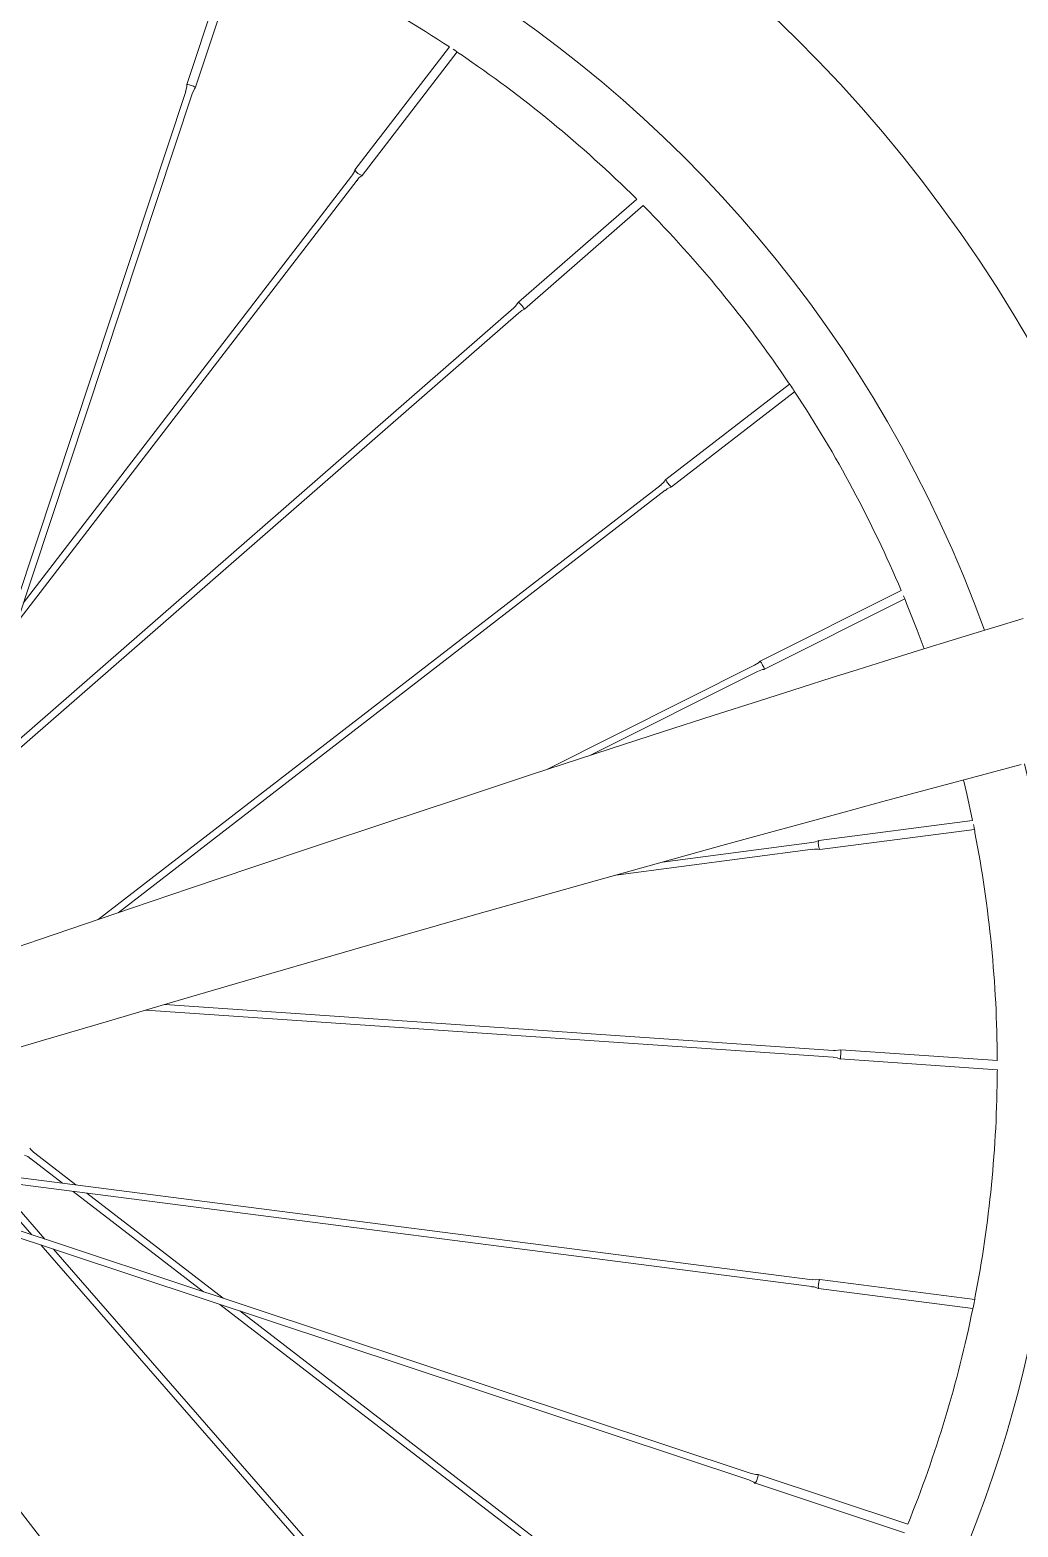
# Model space of a CAD drawing. Header units: millimetres. Extents: x -752 to 12520, y -224 to 3430.
# Drawn here: x 8276.5 to 8496.7, y 2648.2 to 2981.6 of the extents above; entities that cross this region are included whole.
import ezdxf

# ---------------------------------------------------------------- set-up
doc = ezdxf.new("R2010")
doc.units = ezdxf.units.MM
doc.layers.add('ZANO_R', color=7, linetype='Continuous', lineweight=0)

msp = doc.modelspace()

# ---------------------------------------------------------------- linework, layer by layer
at = {"layer": 'ZANO_R'}
for p, q in [((8322.55, 3002.8), (8311.5, 2969.48)), ((8313.43, 2968.84), (8324.45, 3002.06)), ((8370.01, 2977.83), (8348.95, 2950.46)), ((8350.57, 2949.22), (8371.72, 2976.73)), ((8311.24, 2967.9), (8255.51, 2799.89)), ((8256.95, 2799.41), (8312.69, 2967.42)), ((8273.59, 2849.56), (8349.41, 2948.13)), ((8348.2, 2949.06), (8275.05, 2853.96)), ((8411.74, 2943.93), (8385.39, 2920.97)), ((8386.73, 2919.43), (8413.19, 2942.49)), ((8260.35, 2809.64), (8385.37, 2918.58)), ((8384.37, 2919.73), (8261.29, 2812.48)), ((8445.79, 2902.74), (8418.25, 2881.49)), ((8419.49, 2879.88), (8446.92, 2901.05)), ((8417.16, 2880.32), (8291.72, 2783.5)), ((8296.17, 2785.02), (8418.09, 2879.12)), ((8470.64, 2856.81), (8439.26, 2841.07)), ((8440.17, 2839.25), (8471.46, 2854.95)), ((8437.96, 2840.13), (8391.69, 2816.91)), ((8401.42, 2820.09), (8438.64, 2838.77)), ((8486.54, 2805.6), (8452.3, 2801.13)), ((8452.56, 2799.12), (8486.97, 2803.61)), ((8450.78, 2800.68), (8417.47, 2796.33)), ((8407.08, 2793.44), (8450.97, 2799.17)), ((8455.61, 2754.37), (8306.58, 2764.61)), ((8302.35, 2763.37), (8455.51, 2752.85)), ((8492.08, 2752.12), (8457.21, 2754.51)), ((8457.07, 2752.48), (8492.08, 2750.08)), ((8276.68, 2730.29), (8283.78, 2724.84)), ((8286.78, 2724.45), (8277.61, 2731.5)), ((8274.34, 2724.51), (8450.74, 2701.8)), ((8450.93, 2703.31), (8274.53, 2726.03)), ((8279.84, 2712.39), (8272.69, 2720.59)), ((8286.18, 2722.99), (8315.21, 2700.66)), ((8319.61, 2699.2), (8289.18, 2722.6)), ((8271.54, 2719.59), (8276.99, 2713.33)), ((8268.73, 2714.47), (8436.74, 2658.74)), ((8437.22, 2660.18), (8269.21, 2715.92)), ((8278.96, 2711.08), (8387.91, 2586.06)), ((8389.06, 2587.06), (8281.81, 2710.13)), ((8452.26, 2701.35), (8486.63, 2696.92)), ((8487.03, 2698.92), (8452.52, 2703.36)), ((8318.88, 2697.83), (8417.46, 2622.01)), ((8349.65, 2554.27), (8240.97, 2695.06)), ((8418.38, 2623.22), (8323.28, 2696.37)), ((8438.16, 2658), (8471.39, 2646.97)), ((8472.12, 2648.87), (8438.8, 2659.92))]:
    msp.add_line(p, q, dxfattribs=at)
at = {"layer": 'ZANO_R', "flags": 128}
for points in [[(8311.46, 2969.47), (8311.47, 2968.97), (8311.23, 2967.9)], [(8312.69, 2967.41), (8313.2, 2968.51), (8313.45, 2968.82)], [(8411.6, 2944.06), (8411.63, 2944.03), (8411.74, 2943.93)], [(8413.19, 2942.49), (8413.29, 2942.38), (8413.38, 2942.28), (8413.37, 2942.28)], [(8385.39, 2920.96), (8384.68, 2920.04), (8384.34, 2919.76)], [(8385.39, 2920.96), (8385.39, 2920.97), (8385.46, 2920.92), (8385.62, 2920.77), (8385.84, 2920.53), (8386.1, 2920.24), (8386.36, 2919.94), (8386.56, 2919.68), (8386.69, 2919.51), (8386.73, 2919.43), (8386.73, 2919.43)], [(8385.39, 2918.56), (8386.1, 2919.11), (8386.74, 2919.4)], [(8445.58, 2903.04), (8445.6, 2903.01), (8445.72, 2902.86), (8445.9, 2902.62), (8446.12, 2902.3), (8446.36, 2901.95), (8446.58, 2901.6), (8446.77, 2901.3), (8446.91, 2901.07), (8446.97, 2900.95), (8446.97, 2900.95)], [(8418.22, 2881.5), (8417.69, 2880.81), (8417.14, 2880.35)], [(8418.11, 2879.09), (8418.51, 2879.41), (8419.48, 2879.86)], [(8471.86, 2853.87), (8474.2, 2847.96), (8475.75, 2843.79)], [(8497.82, 2850.58), (8491.49, 2848.65), (8486.07, 2846.99), (8481.06, 2845.44), (8476.66, 2844.08), (8471.88, 2842.59), (8466.69, 2840.96), (8461.08, 2839.2), (8455.06, 2837.31), (8448.62, 2835.27), (8439.09, 2832.24), (8428.78, 2828.94), (8417.7, 2825.38), (8405.84, 2821.53), (8388.3, 2815.8), (8371.55, 2810.29), (8355.58, 2804.99), (8340.38, 2799.92), (8325.96, 2795.08), (8312.31, 2790.48), (8299.15, 2786.03), (8278.65, 2779.07), (8257.81, 2771.97)], [(8439.23, 2841.08), (8438.88, 2840.72), (8437.95, 2840.14)], [(8438.64, 2838.76), (8439.78, 2839.18), (8440.17, 2839.22)], [(8223.68, 2740.19), (8231.35, 2742.46), (8237.94, 2744.41), (8243.44, 2746.03), (8247.86, 2747.34), (8251.2, 2748.32), (8253.76, 2749.08), (8256.41, 2749.86), (8259.18, 2750.68), (8268.73, 2753.5), (8279.56, 2756.68), (8293.51, 2760.78), (8307.76, 2764.95), (8322.29, 2769.19), (8348.93, 2776.91), (8376.1, 2784.69), (8402.77, 2792.24), (8430.66, 2800), (8457.92, 2807.46), (8466.58, 2809.8), (8476.03, 2812.34), (8486.31, 2815.08), (8497.4, 2818.01)], [(8484.53, 2814.6), (8485.26, 2811.51), (8486.54, 2805.6)], [(8486.75, 2804.68), (8486.82, 2804.37), (8486.91, 2803.96), (8486.98, 2803.55), (8487.04, 2803.2), (8487.07, 2802.95), (8487.09, 2802.82), (8487.09, 2802.83)], [(8457.2, 2754.51), (8456.05, 2754.36), (8455.61, 2754.4)], [(8457.21, 2754.51), (8457.21, 2754.51), (8457.22, 2754.43), (8457.23, 2754.21), (8457.22, 2753.88), (8457.19, 2753.49), (8457.16, 2753.11), (8457.13, 2752.78), (8457.1, 2752.56), (8457.07, 2752.48), (8457.07, 2752.48)], [(8455.5, 2752.81), (8456.39, 2752.71), (8457.05, 2752.46)], [(8492.07, 2752.3), (8492.07, 2752.31), (8492.07, 2752.17), (8492.08, 2752.12)], [(8450.73, 2701.77), (8451.24, 2701.71), (8452.25, 2701.34)], [(8452.51, 2703.39), (8451.65, 2703.27), (8450.93, 2703.35)], [(8487.09, 2699.28), (8487.09, 2699.29), (8487.08, 2699.18), (8487.04, 2698.95), (8486.99, 2698.61), (8486.92, 2698.21), (8486.84, 2697.79), (8486.75, 2697.41), (8486.67, 2697.09), (8486.62, 2696.88), (8486.6, 2696.8), (8486.6, 2696.8)], [(8436.73, 2658.73), (8437.83, 2658.22), (8438.14, 2657.97)], [(8438.79, 2659.96), (8438.29, 2659.95), (8437.22, 2660.19)]]:
    msp.add_lwpolyline(points, dxfattribs=at)
at = {"layer": 'ZANO_R'}
for centre, radius, start, end in [((8220.37, 2751.05), 322.1, 19.4696, 264.4729), ((8220.37, 2751.05), 285.75, 19.8219, 180), ((8220.37, 2751.05), 271.7, 56.5823, 67.2358), ((8361.18, 2961.74), 18.32, 52.3873, 58.2791), ((8220.37, 2751.05), 271.7, 45.266, 55.986), ((8311.29, 2966.56), 2.92, 65.8549, 85.9099), ((8312.1, 2966.99), 2.27, 54.4253, 80.3309), ((8346.14, 2951.13), 2.89, 314.8741, 346.4126), ((8351.1, 2951.59), 2.43, 207.6725, 257.1958), ((8352, 2946.6), 2.98, 118.9227, 149.368), ((8220.37, 2751.05), 271.7, 34.016, 44.7358), ((8220.37, 2751.05), 271.7, 22.9088, 33.4859), ((8420.17, 2882), 1.99, 195.0105, 224.8594), ((8420.47, 2881.61), 1.99, 210.4665, 240.3178), ((8454.27, 2847.92), 18.57, 18.6728, 24.5585), ((8437.05, 2839.15), 2.92, 20.8529, 40.9136), ((8437.92, 2838.88), 2.27, 9.4397, 35.3159), ((8220.37, 2751.05), 322.1, 275.5275, 13.6653), ((8220.37, 2751.05), 285.75, 180, 13.5897), ((8450.78, 2803.6), 2.89, 269.8807, 301.4051), ((8454.61, 2800.41), 2.43, 162.672, 212.1946), ((8220.37, 2751.05), 271.7, 0.2639, 10.986), ((8451.72, 2796.25), 2.98, 73.9255, 104.3641), ((8220.37, 2751.05), 271.7, 349.0151, 359.7337), ((8479.37, 2750.67), 12.73, 356.0341, 357.3439), ((8274.62, 2728.23), 2.88, 44.8612, 76.3113), ((8279.15, 2734.09), 2.99, 208.8297, 239.3482), ((8454.18, 2701.88), 1.99, 165.4648, 195.3179), ((8454.25, 2702.37), 1.99, 150.0089, 179.8609), ((8220.37, 2751.05), 271.7, 337.9088, 348.4832), ((8436.31, 2659.32), 2.27, 324.439, 350.3185), ((8435.88, 2660.13), 2.92, 335.8435, 355.921)]:
    msp.add_arc(centre, radius, start, end, dxfattribs=at)

doc.saveas('drawing.dxf')
